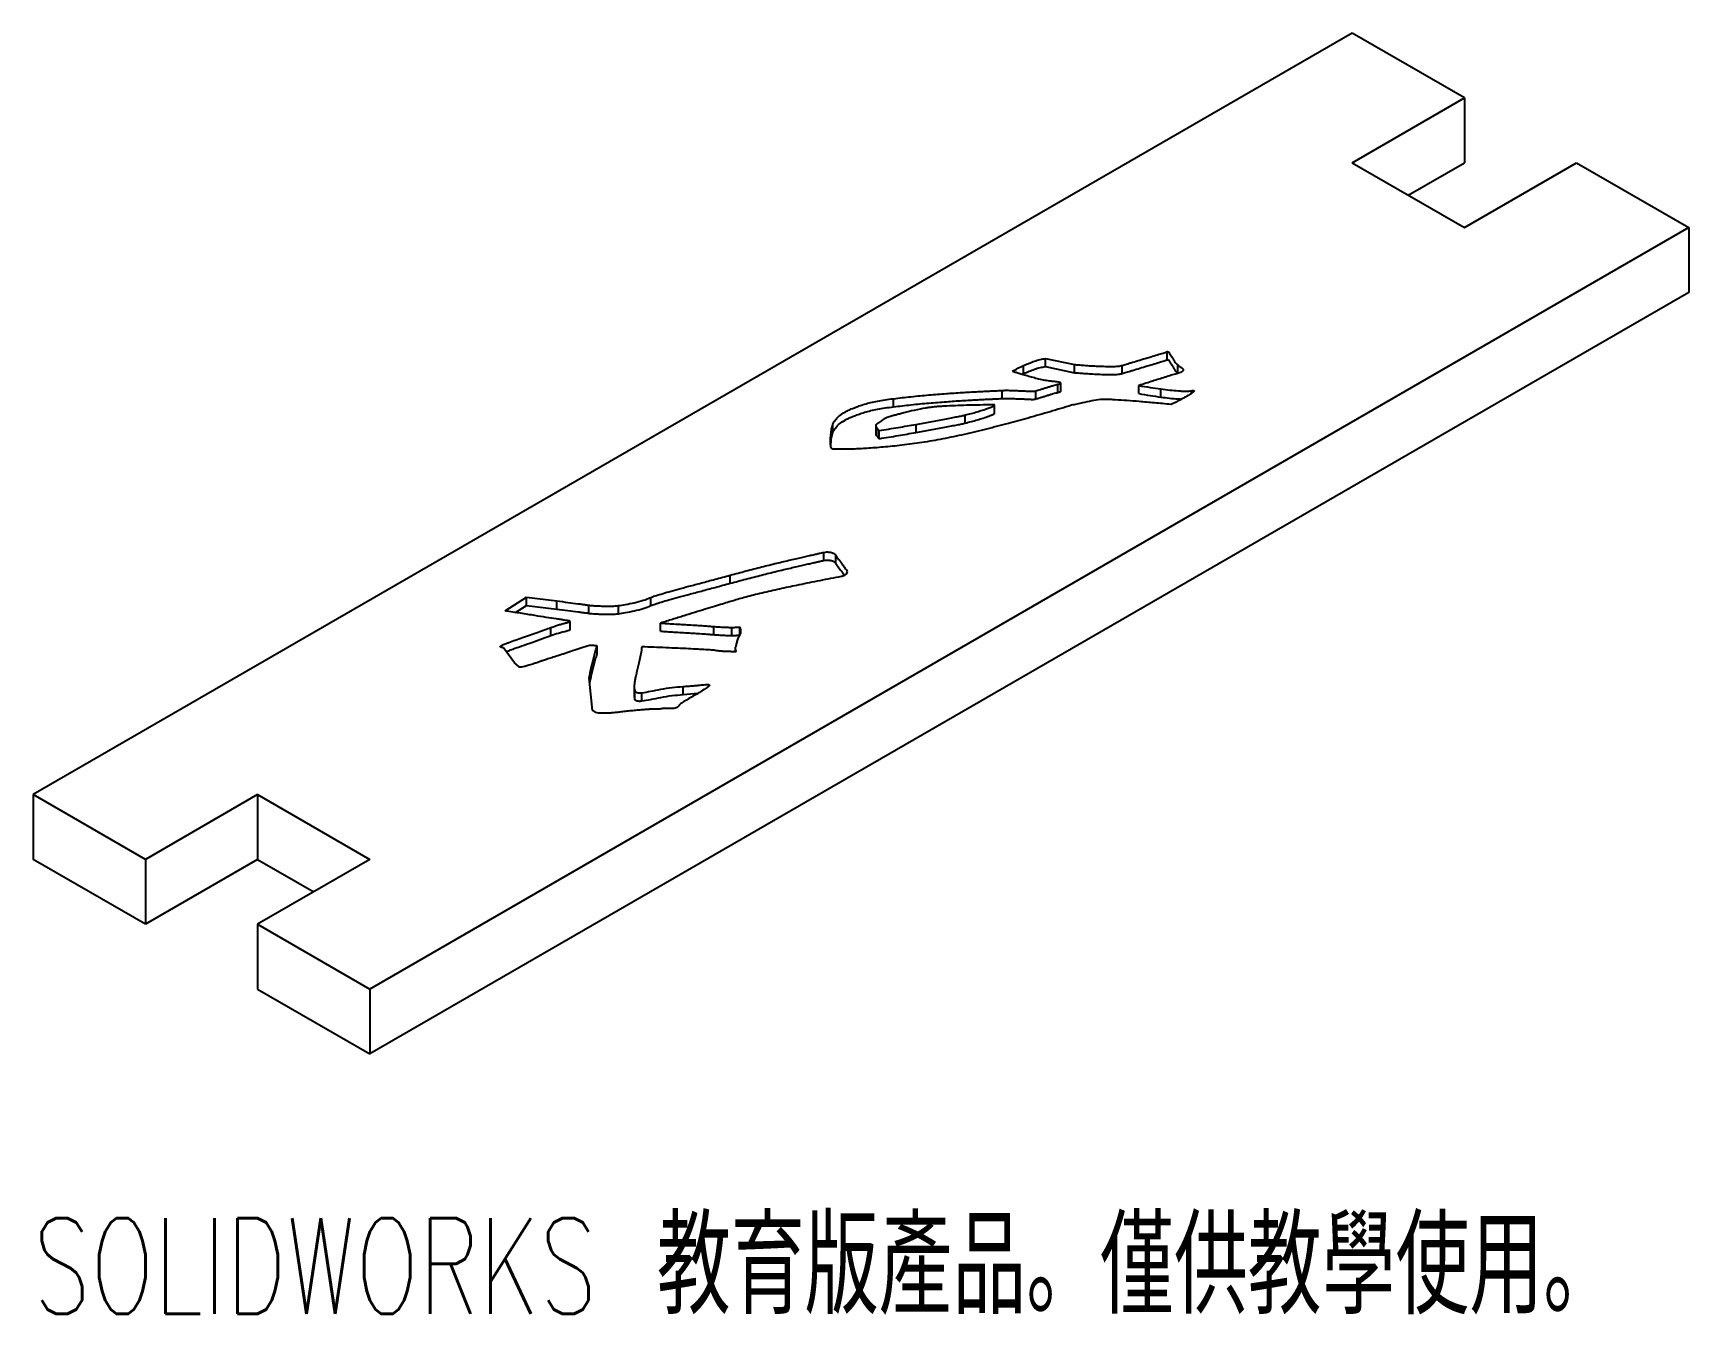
# Paper-space layout '_等角視' of a CAD drawing. Header units: millimetres. Extents: x -41.7 to 41.7, y -37.2 to 27.4.
import ezdxf

# ---------------------------------------------------------------- set-up
doc = ezdxf.new("R2010")
doc.units = ezdxf.units.MM
doc.styles.add('SLDTEXTSTYLE0', font='TXT', dxfattribs={"width": 0.7, "bigfont": 'bigfont'})

psp = doc.layouts.new('_等角視')

# ---------------------------------------------------------------- linework, layer by layer
at = {"color": 7, "linetype": 'Continuous', "lineweight": 25}
for p, q in [((24.749, 27.35), (-41.719, -11.021)), ((30.406, 24.085), (24.749, 27.35)), ((24.749, 20.819), (30.406, 24.085)), ((30.406, 24.085), (30.406, 20.818)), ((24.749, 20.819), (30.406, 17.553)), ((27.578, 19.186), (30.406, 20.818)), ((30.406, 17.553), (36.062, 20.819)), ((36.062, 20.819), (41.719, 17.553)), ((41.719, 17.553), (-24.749, -20.818)), ((41.719, 17.553), (41.719, 14.287)), ((41.719, 14.287), (-24.749, -24.084)), ((9.298, 10.955), (10.752, 10.649)), ((9.298, 10.547), (9.298, 10.955)), ((15.431, 10.895), (15.431, 11.303)), ((8.106, 10.154), (8.197, 10.199)), ((8.197, 10.199), (8.197, 10.607)), ((9.298, 10.547), (10.752, 10.241)), ((10.752, 10.241), (10.752, 10.649)), ((13.163, 10.199), (13.163, 10.607)), ((15.964, 10.22), (15.964, 10.628)), ((7.117, 8.939), (7.117, 9.347)), ((8.818, 8.92), (8.818, 9.328)), ((9.918, 9.247), (9.918, 9.655)), ((10.067, 9.311), (10.067, 9.719)), ((13.997, 9.185), (13.997, 9.593)), ((15.113, 9.012), (15.113, 9.42)), ((16.657, 9.2), (16.657, 9.328)), ((1.638, 8.521), (1.638, 8.93)), ((6.731, 8.197), (6.731, 8.605)), ((-1.412, 7.232), (-1.412, 7.64)), ((0.747, 7.582), (0.747, 7.173)), ((2.772, 7.23), (2.772, 7.638)), ((5.255, 7.701), (5.255, 8.109)), ((0.805, 7.036), (0.805, 7.444)), ((0.91, 6.913), (0.91, 7.322)), ((-1.875, 0.777), (-1.875, 1.186)), ((-1.272, 0.634), (-1.272, 1.042)), ((-6.592, -0.37), (-6.592, 0.038)), ((-17.938, -1.764), (-16.855, -1.077)), ((-17.418, -1.842), (-16.855, -1.485)), ((-16.855, -1.077), (-15.331, -1.261)), ((-16.855, -1.485), (-16.855, -1.077)), ((-16.855, -1.485), (-15.331, -1.669)), ((-15.331, -1.669), (-15.331, -1.261)), ((-13.718, -1.884), (-13.718, -1.475)), ((-12.228, -1.906), (-12.228, -1.498)), ((-10.599, -1.496), (-10.599, -1.087)), ((-14.66, -2.704), (-14.66, -2.295)), ((-10.101, -2.787), (-10.101, -2.379)), ((-15.634, -3.01), (-15.634, -2.602)), ((-7.423, -2.959), (-7.423, -2.55)), ((-6.502, -3.002), (-6.502, -2.593)), ((-6.113, -2.981), (-6.113, -2.573)), ((-6.077, -2.871), (-6.077, -2.694)), ((-18.115, -3.601), (-18.115, -3.504)), ((-17.46, -4.373), (-18.009, -3.627)), ((-13.292, -3.933), (-13.292, -3.525)), ((-6.346, -3.646), (-6.346, -3.82)), ((-17.227, -4.588), (-17.46, -4.373)), ((-13.577, -4.977), (-13.577, -4.569)), ((-13.523, -6.788), (-13.7, -5.131)), ((-11.43, -5.618), (-11.43, -6.026)), ((-11.397, -6.236), (-11.397, -5.827)), ((-8.968, -5.979), (-8.968, -5.571)), ((-11.04, -6.296), (-11.04, -5.888)), ((-8.968, -5.979), (-8.217, -5.915)), ((-13.415, -6.851), (-13.523, -6.788)), ((-36.062, -14.287), (-41.719, -11.021)), ((-41.719, -11.021), (-41.719, -14.287)), ((-30.406, -11.021), (-36.062, -14.287)), ((-30.406, -11.021), (-24.749, -14.287)), ((-30.406, -11.021), (-30.406, -14.287)), ((-36.062, -17.553), (-41.719, -14.287)), ((-36.062, -14.287), (-36.062, -17.553)), ((-30.406, -14.287), (-36.062, -17.553)), ((-24.749, -14.287), (-30.406, -17.552)), ((-30.406, -14.287), (-27.578, -15.92)), ((-30.406, -17.552), (-24.749, -20.818)), ((-30.406, -17.552), (-30.406, -20.818)), ((-30.406, -20.818), (-24.749, -24.084)), ((-24.749, -20.818), (-24.749, -24.084))]:
    psp.add_line(p, q, dxfattribs=at)
at = {"color": 8, "linetype": 'Continuous', "lineweight": 25}
psp.add_line((-6.325, -3.82), (-6.325, -3.738), dxfattribs=at)
at = {"color": 7, "linetype": 'Continuous', "lineweight": 25}
for points, knots in [([(8.197, 10.607), (8.287, 10.644), (8.469, 10.718), (8.741, 10.822), (9.013, 10.911), (9.206, 10.941), (9.298, 10.955)], [0, 0, 0, 0, 0.262526, 0.526696, 0.776488, 1, 1, 1, 1]), ([(13.163, 10.607), (13.194, 10.617), (13.263, 10.64), (13.382, 10.675), (13.523, 10.719), (13.749, 10.785), (14.053, 10.874), (14.415, 10.986), (14.763, 11.09), (15.032, 11.172), (15.215, 11.229), (15.317, 11.261), (15.386, 11.284), (15.419, 11.298), (15.431, 11.303)], [0, 0, 0, 0, 0.041124, 0.092934, 0.155022, 0.229159, 0.389484, 0.552076, 0.708855, 0.847775, 0.906749, 0.952335, 0.98282, 1, 1, 1, 1]), ([(13.163, 10.199), (13.194, 10.209), (13.263, 10.232), (13.382, 10.266), (13.523, 10.31), (13.749, 10.377), (14.053, 10.465), (14.415, 10.577), (14.763, 10.682), (15.032, 10.764), (15.215, 10.821), (15.317, 10.853), (15.386, 10.876), (15.419, 10.89), (15.431, 10.895)], [0, 0, 0, 0, 0.041124, 0.092934, 0.155022, 0.229159, 0.389484, 0.552076, 0.708855, 0.847775, 0.906749, 0.952335, 0.98282, 1, 1, 1, 1]), ([(15.431, 11.303), (15.445, 11.302), (15.501, 11.298), (15.527, 11.22), (15.597, 11.141), (15.663, 11.033), (15.736, 10.921), (15.798, 10.805), (15.866, 10.703), (15.935, 10.65), (15.964, 10.628)], [0, 0, 0, 0, 0.032379, 0.122816, 0.258436, 0.407565, 0.570266, 0.737891, 0.889988, 1, 1, 1, 1]), ([(15.431, 10.895), (15.445, 10.894), (15.501, 10.889), (15.527, 10.812), (15.597, 10.733), (15.663, 10.625), (15.736, 10.512), (15.798, 10.397), (15.866, 10.295), (15.935, 10.242), (15.964, 10.22)], [0, 0, 0, 0, 0.032379, 0.122816, 0.258436, 0.407565, 0.570266, 0.737891, 0.889988, 1, 1, 1, 1]), ([(7.63, 10.301), (7.721, 10.356), (7.898, 10.466), (8.099, 10.561), (8.197, 10.607)], [0, 0, 0, 0, 0.508633, 1, 1, 1, 1]), ([(9.58, 9.809), (9.478, 9.822), (9.269, 9.847), (8.967, 9.914), (8.671, 9.994), (8.385, 10.071), (8.129, 10.147), (7.914, 10.211), (7.756, 10.265), (7.665, 10.291), (7.63, 10.301)], [0, 0, 0, 0, 0.145681, 0.299214, 0.453506, 0.605033, 0.742562, 0.858093, 0.944665, 1, 1, 1, 1]), ([(8.197, 10.199), (8.287, 10.236), (8.469, 10.31), (8.741, 10.414), (9.013, 10.503), (9.206, 10.533), (9.298, 10.547)], [0, 0, 0, 0, 0.262526, 0.526696, 0.776488, 1, 1, 1, 1]), ([(10.752, 10.649), (10.819, 10.644), (10.98, 10.632), (11.256, 10.61), (11.587, 10.586), (11.948, 10.572), (12.309, 10.559), (12.645, 10.554), (12.935, 10.558), (13.095, 10.593), (13.163, 10.607)], [0, 0, 0, 0, 0.082974, 0.201158, 0.343551, 0.49488, 0.647054, 0.789532, 0.911243, 1, 1, 1, 1]), ([(10.752, 10.241), (10.819, 10.236), (10.98, 10.224), (11.256, 10.202), (11.587, 10.178), (11.948, 10.163), (12.309, 10.151), (12.645, 10.146), (12.935, 10.149), (13.095, 10.184), (13.163, 10.199)], [0, 0, 0, 0, 0.082974, 0.201158, 0.343551, 0.49488, 0.647054, 0.789532, 0.911243, 1, 1, 1, 1]), ([(15.91, 10.188), (15.818, 10.162), (15.621, 10.106), (15.322, 10.013), (15.013, 9.915), (14.806, 9.85), (14.705, 9.818)], [0, 0, 0, 0, 0.226796, 0.48224, 0.745317, 1, 1, 1, 1]), ([(15.964, 10.628), (15.985, 10.611), (16.027, 10.574), (16.106, 10.526), (16.18, 10.478), (16.232, 10.426), (16.251, 10.368), (16.201, 10.306), (16.083, 10.244), (15.975, 10.209), (15.91, 10.188)], [0, 0, 0, 0, 0.109552, 0.225043, 0.340814, 0.442248, 0.532299, 0.63399, 0.778072, 1, 1, 1, 1]), ([(1.638, 8.93), (1.931, 8.965), (2.523, 9.036), (3.412, 9.119), (4.274, 9.187), (4.96, 9.233), (5.466, 9.265), (5.809, 9.281), (6.123, 9.3), (6.404, 9.312), (6.648, 9.325), (6.847, 9.333), (6.998, 9.34), (7.083, 9.345), (7.117, 9.347)], [0, 0, 0, 0, 0.16226, 0.327708, 0.488268, 0.634439, 0.702044, 0.764438, 0.821291, 0.872939, 0.917615, 0.953896, 0.981357, 1, 1, 1, 1]), ([(7.117, 9.347), (7.179, 9.35), (7.32, 9.356), (7.551, 9.349), (7.808, 9.338), (8.07, 9.328), (8.318, 9.318), (8.533, 9.309), (8.704, 9.297), (8.788, 9.32), (8.818, 9.328)], [0, 0, 0, 0, 0.108147, 0.247695, 0.405517, 0.560346, 0.70919, 0.840089, 0.942071, 1, 1, 1, 1]), ([(8.818, 9.328), (8.849, 9.337), (8.924, 9.358), (9.05, 9.397), (9.2, 9.444), (9.36, 9.496), (9.523, 9.547), (9.678, 9.592), (9.812, 9.624), (9.888, 9.646), (9.918, 9.655)], [0, 0, 0, 0, 0.083373, 0.202907, 0.346569, 0.495856, 0.648777, 0.79422, 0.916627, 1, 1, 1, 1]), ([(8.818, 8.92), (8.849, 8.929), (8.924, 8.95), (9.05, 8.989), (9.2, 9.036), (9.36, 9.088), (9.523, 9.139), (9.678, 9.184), (9.812, 9.215), (9.888, 9.238), (9.918, 9.247)], [0, 0, 0, 0, 0.083373, 0.202907, 0.346569, 0.495856, 0.648777, 0.79422, 0.916627, 1, 1, 1, 1]), ([(9.918, 9.655), (9.95, 9.664), (10.004, 9.679), (10.082, 9.713), (10.038, 9.752), (9.937, 9.764), (9.783, 9.789), (9.655, 9.802), (9.58, 9.809)], [0, 0, 0, 0, 0.159085, 0.26623, 0.319258, 0.456019, 0.681628, 1, 1, 1, 1]), ([(9.918, 9.247), (9.948, 9.255), (9.992, 9.268), (10.039, 9.286), (10.059, 9.297), (10.067, 9.305), (10.066, 9.309), (10.066, 9.311)], [0, 0, 0, 0, 0.5153692, 0.7774356, 0.8731583, 0.9581052, 1, 1, 1, 1]), ([(14.705, 9.818), (14.591, 9.78), (14.357, 9.703), (14.119, 9.63), (13.997, 9.593)], [0, 0, 0, 0, 0.488882, 1, 1, 1, 1]), ([(13.997, 9.593), (14.19, 9.561), (14.56, 9.499), (14.934, 9.445), (15.113, 9.42)], [0, 0, 0, 0, 0.521389, 1, 1, 1, 1]), ([(13.997, 9.185), (14.19, 9.152), (14.56, 9.09), (14.934, 9.037), (15.113, 9.012)], [0, 0, 0, 0, 0.521389, 1, 1, 1, 1]), ([(15.113, 9.42), (15.264, 9.401), (15.557, 9.363), (15.92, 9.331), (16.19, 9.313), (16.368, 9.311), (16.522, 9.314), (16.614, 9.324), (16.657, 9.328)], [0, 0, 0, 0, 0.296934, 0.576092, 0.704847, 0.819841, 0.916851, 1, 1, 1, 1]), ([(16.657, 9.328), (16.682, 9.333), (16.722, 9.34), (16.799, 9.338), (16.783, 9.296), (16.714, 9.242), (16.578, 9.14), (16.365, 9.017), (16.127, 8.883), (15.922, 8.78), (15.779, 8.705), (15.694, 8.672), (15.646, 8.647), (15.618, 8.642), (15.61, 8.641)], [0, 0, 0, 0, 0.047164, 0.072944, 0.096754, 0.141841, 0.277221, 0.451263, 0.637165, 0.819339, 0.896679, 0.952604, 0.986736, 1, 1, 1, 1]), ([(-1.412, 7.64), (-1.391, 7.686), (-1.345, 7.789), (-1.224, 7.954), (-1.02, 8.133), (-0.776, 8.277), (-0.537, 8.393), (-0.321, 8.48), (-0.081, 8.569), (0.19, 8.657), (0.494, 8.742), (0.841, 8.811), (1.224, 8.879), (1.496, 8.912), (1.638, 8.93)], [0, 0, 0, 0, 0.061464, 0.138961, 0.231865, 0.339186, 0.400347, 0.465817, 0.537512, 0.614944, 0.698917, 0.79125, 0.890517, 1, 1, 1, 1]), ([(-1.412, 7.232), (-1.391, 7.277), (-1.345, 7.381), (-1.224, 7.546), (-1.02, 7.725), (-0.776, 7.869), (-0.537, 7.985), (-0.321, 8.072), (-0.081, 8.161), (0.19, 8.248), (0.494, 8.334), (0.841, 8.403), (1.224, 8.47), (1.496, 8.504), (1.638, 8.521)], [0, 0, 0, 0, 0.061464, 0.138961, 0.231865, 0.339186, 0.400347, 0.465817, 0.537512, 0.614944, 0.698917, 0.79125, 0.890517, 1, 1, 1, 1]), ([(3.27, 8.459), (3.073, 8.421), (2.697, 8.35), (2.255, 8.243), (1.946, 8.163), (1.761, 8.11), (1.606, 8.073), (1.518, 8.049), (1.479, 8.038)], [0, 0, 0, 0, 0.321193, 0.613712, 0.74188, 0.847454, 0.934157, 1, 1, 1, 1]), ([(1.638, 8.521), (1.931, 8.557), (2.523, 8.628), (3.412, 8.711), (4.274, 8.779), (4.96, 8.825), (5.466, 8.856), (5.809, 8.872), (6.123, 8.892), (6.404, 8.904), (6.648, 8.916), (6.847, 8.925), (6.998, 8.932), (7.083, 8.937), (7.117, 8.939)], [0, 0, 0, 0, 0.16226, 0.327708, 0.488268, 0.634439, 0.702044, 0.764438, 0.821291, 0.872939, 0.917615, 0.953896, 0.981357, 1, 1, 1, 1]), ([(5.327, 8.601), (5.137, 8.593), (4.758, 8.578), (4.289, 8.555), (3.93, 8.535), (3.687, 8.514), (3.469, 8.489), (3.334, 8.469), (3.27, 8.459)], [0, 0, 0, 0, 0.275106, 0.549272, 0.679763, 0.797229, 0.904371, 1, 1, 1, 1]), ([(5.255, 8.109), (5.355, 8.134), (5.556, 8.183), (5.845, 8.266), (6.113, 8.349), (6.351, 8.427), (6.538, 8.494), (6.658, 8.55), (6.712, 8.584), (6.738, 8.607), (6.71, 8.621), (6.689, 8.621), (6.676, 8.622)], [0, 0, 0, 0, 0.183182, 0.365474, 0.541418, 0.695049, 0.821643, 0.915363, 0.945876, 0.965867, 0.978045, 1, 1, 1, 1]), ([(6.676, 8.622), (6.448, 8.618), (5.998, 8.612), (5.548, 8.604), (5.327, 8.601)], [0, 0, 0, 0, 0.507599, 1, 1, 1, 1]), ([(7.117, 8.939), (7.179, 8.942), (7.32, 8.948), (7.551, 8.941), (7.808, 8.93), (8.07, 8.92), (8.318, 8.91), (8.533, 8.901), (8.704, 8.889), (8.788, 8.912), (8.818, 8.92)], [0, 0, 0, 0, 0.108147, 0.247695, 0.405517, 0.560346, 0.70919, 0.840089, 0.942071, 1, 1, 1, 1]), ([(10.611, 8.601), (10.253, 8.491), (9.531, 8.27), (8.797, 8.062), (8.428, 7.957)], [0, 0, 0, 0, 0.496067, 1, 1, 1, 1]), ([(11.16, 8.713), (11.067, 8.694), (10.884, 8.656), (10.701, 8.619), (10.611, 8.601)], [0, 0, 0, 0, 0.509773, 1, 1, 1, 1]), ([(12.063, 8.888), (11.919, 8.867), (11.611, 8.821), (11.317, 8.751), (11.16, 8.713)], [0, 0, 0, 0, 0.466811, 1, 1, 1, 1]), ([(14.015, 8.786), (13.811, 8.802), (13.412, 8.835), (12.924, 8.865), (12.569, 8.887), (12.356, 8.895), (12.192, 8.896), (12.1, 8.891), (12.063, 8.888)], [0, 0, 0, 0, 0.313735, 0.616135, 0.750033, 0.858665, 0.942279, 1, 1, 1, 1]), ([(15.61, 8.641), (15.336, 8.668), (14.805, 8.72), (14.272, 8.764), (14.015, 8.786)], [0, 0, 0, 0, 0.516675, 1, 1, 1, 1]), ([(15.113, 9.012), (15.398, 8.974), (15.748, 8.929), (16.105, 8.913), (16.171, 8.911)], [0, 0, 0, 0, 0.81421, 1, 1, 1, 1]), ([(-1.466, 6.4), (-1.472, 6.407), (-1.489, 6.423), (-1.501, 6.458), (-1.517, 6.508), (-1.533, 6.6), (-1.547, 6.737), (-1.54, 6.917), (-1.516, 7.109), (-1.497, 7.301), (-1.464, 7.479), (-1.428, 7.59), (-1.412, 7.64)], [0, 0, 0, 0, 0.017505, 0.044541, 0.085473, 0.139153, 0.267394, 0.414426, 0.571211, 0.729255, 0.877201, 1, 1, 1, 1]), ([(0.787, 7.638), (0.773, 7.629), (0.745, 7.607), (0.747, 7.56), (0.761, 7.505), (0.789, 7.466), (0.805, 7.444)], [0, 0, 0, 0, 0.178896, 0.382224, 0.660879, 1, 1, 1, 1]), ([(1.479, 8.038), (1.41, 8.015), (1.256, 7.964), (1.074, 7.847), (0.912, 7.737), (0.822, 7.666), (0.787, 7.638)], [0, 0, 0, 0, 0.240564, 0.537994, 0.818246, 1, 1, 1, 1]), ([(0.91, 7.322), (1.232, 7.374), (1.854, 7.476), (2.473, 7.586), (2.772, 7.638)], [0, 0, 0, 0, 0.5168476, 1, 1, 1, 1]), ([(2.772, 7.638), (3.015, 7.683), (3.499, 7.771), (4.095, 7.882), (4.545, 7.963), (4.83, 8.018), (5.061, 8.065), (5.196, 8.096), (5.255, 8.109)], [0, 0, 0, 0, 0.292344, 0.582817, 0.718746, 0.83356, 0.927292, 1, 1, 1, 1]), ([(2.772, 7.23), (3.015, 7.274), (3.499, 7.363), (4.095, 7.474), (4.545, 7.555), (4.83, 7.61), (5.061, 7.657), (5.196, 7.688), (5.255, 7.701)], [0, 0, 0, 0, 0.292344, 0.582817, 0.718746, 0.83356, 0.927292, 1, 1, 1, 1]), ([(8.428, 7.957), (8.094, 7.865), (7.399, 7.673), (6.325, 7.396), (5.23, 7.124), (4.485, 6.974), (4.121, 6.901)], [0, 0, 0, 0, 0.236987, 0.49399, 0.753556, 1, 1, 1, 1]), ([(5.255, 7.701), (5.459, 7.754), (5.866, 7.859), (6.309, 7.999), (6.586, 8.107), (6.68, 8.153), (6.723, 8.185), (6.731, 8.193), (6.73, 8.197), (6.73, 8.197)], [0, 0, 0, 0, 0.389125, 0.778038, 0.876028, 0.972243, 0.990073, 0.998364, 1, 1, 1, 1]), ([(-1.529, 6.587), (-1.525, 6.62), (-1.512, 6.745), (-1.494, 6.961), (-1.439, 7.141), (-1.412, 7.232)], [0, 0, 0, 0, 0.152418, 0.576281, 1, 1, 1, 1]), ([(4.121, 6.901), (3.774, 6.838), (3.096, 6.715), (2.243, 6.604), (1.59, 6.534), (1.136, 6.489), (0.709, 6.453), (0.312, 6.428), (-0.054, 6.406), (-0.385, 6.391), (-0.68, 6.382), (-0.936, 6.379), (-1.146, 6.381), (-1.301, 6.383), (-1.403, 6.387), (-1.45, 6.397), (-1.466, 6.4)], [0, 0, 0, 0, 0.192058, 0.374869, 0.460671, 0.542081, 0.617725, 0.688548, 0.7529, 0.811703, 0.863188, 0.909199, 0.946635, 0.97371, 0.991443, 1, 1, 1, 1]), ([(0.748, 7.173), (0.749, 7.156), (0.753, 7.108), (0.785, 7.064), (0.805, 7.036)], [0, 0, 0, 0, 0.368813, 1, 1, 1, 1]), ([(0.805, 7.444), (0.819, 7.423), (0.848, 7.381), (0.889, 7.342), (0.91, 7.322)], [0, 0, 0, 0, 0.492902, 1, 1, 1, 1]), ([(0.805, 7.036), (0.819, 7.015), (0.848, 6.973), (0.889, 6.933), (0.91, 6.913)], [0, 0, 0, 0, 0.492902, 1, 1, 1, 1]), ([(0.91, 6.913), (1.232, 6.966), (1.854, 7.068), (2.473, 7.177), (2.772, 7.23)], [0, 0, 0, 0, 0.5168476, 1, 1, 1, 1]), ([(-6.592, 0.038), (-6.327, 0.108), (-5.8, 0.248), (-5.019, 0.451), (-4.267, 0.637), (-3.67, 0.777), (-3.229, 0.879), (-2.933, 0.945), (-2.666, 1.007), (-2.429, 1.063), (-2.227, 1.109), (-2.07, 1.147), (-1.958, 1.171), (-1.897, 1.182), (-1.875, 1.186)], [0, 0, 0, 0, 0.170811, 0.339883, 0.501697, 0.649982, 0.71789, 0.779753, 0.835939, 0.886731, 0.929894, 0.962919, 0.986373, 1, 1, 1, 1]), ([(-1.875, 1.186), (-1.822, 1.195), (-1.709, 1.215), (-1.528, 1.193), (-1.35, 1.144), (-1.298, 1.075), (-1.272, 1.042)], [0, 0, 0, 0, 0.224565, 0.482454, 0.746702, 1, 1, 1, 1]), ([(-1.272, 1.042), (-1.261, 1.019), (-1.233, 0.963), (-1.163, 0.87), (-1.071, 0.762), (-0.992, 0.641), (-0.9, 0.524), (-0.819, 0.411), (-0.737, 0.314), (-0.715, 0.251), (-0.705, 0.223)], [0, 0, 0, 0, 0.080605, 0.198596, 0.342608, 0.48923, 0.63715, 0.779789, 0.905259, 1, 1, 1, 1]), ([(-10.599, -1.087), (-10.526, -1.06), (-10.356, -0.997), (-10.049, -0.903), (-9.662, -0.79), (-9.192, -0.661), (-8.643, -0.514), (-8.022, -0.347), (-7.33, -0.162), (-6.846, -0.031), (-6.592, 0.038)], [0, 0, 0, 0, 0.058428, 0.136446, 0.233198, 0.350551, 0.486461, 0.640655, 0.811325, 1, 1, 1, 1]), ([(-6.592, -0.37), (-6.327, -0.3), (-5.8, -0.16), (-5.019, 0.043), (-4.267, 0.228), (-3.67, 0.369), (-3.229, 0.47), (-2.933, 0.536), (-2.666, 0.599), (-2.429, 0.655), (-2.227, 0.701), (-2.07, 0.739), (-1.958, 0.763), (-1.897, 0.774), (-1.875, 0.777)], [0, 0, 0, 0, 0.170811, 0.339883, 0.501697, 0.649982, 0.71789, 0.779753, 0.835939, 0.886731, 0.929894, 0.962919, 0.986373, 1, 1, 1, 1]), ([(-1.875, 0.777), (-1.822, 0.787), (-1.709, 0.807), (-1.528, 0.784), (-1.35, 0.736), (-1.298, 0.667), (-1.272, 0.634)], [0, 0, 0, 0, 0.224565, 0.482454, 0.746702, 1, 1, 1, 1]), ([(-1.272, 0.634), (-1.22, 0.557), (-1.116, 0.404), (-0.967, 0.202), (-0.872, 0.076), (-0.834, 0.025)], [0, 0, 0, 0, 0.374787, 0.750042, 1, 1, 1, 1]), ([(-0.829, 0.028), (-0.854, 0.014), (-0.905, -0.013), (-0.972, -0.026), (-1.006, -0.033)], [0, 0, 0, 0, 0.491324, 1, 1, 1, 1]), ([(-0.705, 0.223), (-0.705, 0.186), (-0.705, 0.112), (-0.787, 0.056), (-0.829, 0.028)], [0, 0, 0, 0, 0.501149, 1, 1, 1, 1]), ([(-10.599, -1.496), (-10.526, -1.468), (-10.356, -1.405), (-10.049, -1.311), (-9.662, -1.198), (-9.192, -1.07), (-8.643, -0.922), (-8.022, -0.755), (-7.33, -0.57), (-6.846, -0.439), (-6.592, -0.37)], [0, 0, 0, 0, 0.058428, 0.136446, 0.233198, 0.350551, 0.486461, 0.640655, 0.811325, 1, 1, 1, 1]), ([(-3.117, -0.452), (-3.408, -0.513), (-4, -0.635), (-4.729, -0.801), (-5.301, -0.936), (-5.694, -1.036), (-6.049, -1.134), (-6.273, -1.2), (-6.379, -1.231)], [0, 0, 0, 0, 0.262722, 0.533956, 0.665128, 0.787336, 0.898384, 1, 1, 1, 1]), ([(-1.006, -0.033), (-1.365, -0.101), (-2.072, -0.235), (-2.773, -0.381), (-3.117, -0.452)], [0, 0, 0, 0, 0.508675, 1, 1, 1, 1]), ([(-15.331, -1.261), (-15.144, -1.285), (-14.787, -1.331), (-14.357, -1.385), (-14.06, -1.428), (-13.897, -1.448), (-13.789, -1.466), (-13.736, -1.473), (-13.718, -1.475)], [0, 0, 0, 0, 0.347643, 0.663699, 0.797461, 0.9008, 0.966559, 1, 1, 1, 1]), ([(-13.718, -1.475), (-13.691, -1.48), (-13.616, -1.491), (-13.474, -1.498), (-13.29, -1.509), (-13.075, -1.517), (-12.846, -1.524), (-12.617, -1.524), (-12.409, -1.517), (-12.283, -1.504), (-12.228, -1.498)], [0, 0, 0, 0, 0.056464, 0.15477, 0.283713, 0.427871, 0.585506, 0.742992, 0.887151, 1, 1, 1, 1]), ([(-12.228, -1.498), (-12.107, -1.479), (-11.834, -1.438), (-11.416, -1.348), (-10.979, -1.243), (-10.721, -1.137), (-10.599, -1.087)], [0, 0, 0, 0, 0.209834, 0.472077, 0.749374, 1, 1, 1, 1]), ([(-12.228, -1.906), (-12.107, -1.888), (-11.834, -1.847), (-11.416, -1.756), (-10.979, -1.651), (-10.721, -1.546), (-10.599, -1.496)], [0, 0, 0, 0, 0.209834, 0.472077, 0.749374, 1, 1, 1, 1]), ([(-6.379, -1.231), (-6.467, -1.258), (-6.667, -1.319), (-6.999, -1.423), (-7.402, -1.546), (-7.869, -1.686), (-8.381, -1.842), (-8.928, -2.012), (-9.505, -2.192), (-9.9, -2.315), (-10.101, -2.379)], [0, 0, 0, 0, 0.070981, 0.160735, 0.26869, 0.394851, 0.534347, 0.680671, 0.836794, 1, 1, 1, 1]), ([(-16.429, -1.998), (-16.67, -1.959), (-17.172, -1.878), (-17.676, -1.803), (-17.938, -1.764)], [0, 0, 0, 0, 0.480541, 1, 1, 1, 1]), ([(-14.731, -2.265), (-14.757, -2.259), (-14.823, -2.246), (-14.953, -2.229), (-15.129, -2.197), (-15.441, -2.153), (-15.879, -2.085), (-16.241, -2.028), (-16.429, -1.998)], [0, 0, 0, 0, 0.04609, 0.119979, 0.226087, 0.360066, 0.667638, 1, 1, 1, 1]), ([(-15.634, -2.602), (-15.558, -2.575), (-15.413, -2.524), (-15.205, -2.458), (-15.021, -2.403), (-14.855, -2.365), (-14.742, -2.338), (-14.656, -2.314), (-14.661, -2.272), (-14.703, -2.267), (-14.731, -2.265)], [0, 0, 0, 0, 0.221473, 0.416998, 0.58686, 0.73538, 0.847872, 0.907853, 0.939575, 1, 1, 1, 1]), ([(-15.331, -1.669), (-15.144, -1.693), (-14.787, -1.74), (-14.357, -1.794), (-14.06, -1.836), (-13.897, -1.856), (-13.789, -1.874), (-13.736, -1.881), (-13.718, -1.884)], [0, 0, 0, 0, 0.347643, 0.663699, 0.797461, 0.9008, 0.966559, 1, 1, 1, 1]), ([(-13.718, -1.884), (-13.691, -1.888), (-13.616, -1.9), (-13.474, -1.906), (-13.29, -1.917), (-13.075, -1.926), (-12.846, -1.932), (-12.617, -1.932), (-12.409, -1.926), (-12.283, -1.912), (-12.228, -1.906)], [0, 0, 0, 0, 0.056464, 0.15477, 0.283713, 0.427871, 0.585506, 0.742992, 0.887151, 1, 1, 1, 1]), ([(-10.101, -2.379), (-9.998, -2.385), (-9.773, -2.399), (-9.419, -2.419), (-9.042, -2.44), (-8.662, -2.464), (-8.296, -2.49), (-7.956, -2.509), (-7.667, -2.528), (-7.496, -2.544), (-7.423, -2.55)], [0, 0, 0, 0, 0.115843, 0.251667, 0.396112, 0.537813, 0.676784, 0.806926, 0.918148, 1, 1, 1, 1]), ([(-18.115, -3.504), (-18.099, -3.495), (-18.058, -3.474), (-17.978, -3.442), (-17.873, -3.398), (-17.684, -3.327), (-17.407, -3.228), (-17.045, -3.101), (-16.662, -2.968), (-16.283, -2.833), (-15.943, -2.708), (-15.728, -2.635), (-15.634, -2.602)], [0, 0, 0, 0, 0.022297, 0.056055, 0.099975, 0.155522, 0.286326, 0.432714, 0.5881, 0.744399, 0.887811, 1, 1, 1, 1]), ([(-17.872, -3.813), (-17.805, -3.785), (-17.589, -3.695), (-17.2, -3.566), (-16.522, -3.327), (-16, -3.141), (-15.634, -3.01)], [0, 0, 0, 0, 0.094892, 0.302621, 0.510356, 1, 1, 1, 1]), ([(-15.634, -3.01), (-15.505, -2.965), (-15.246, -2.873), (-14.931, -2.792), (-14.741, -2.745), (-14.681, -2.73), (-14.664, -2.716), (-14.66, -2.71), (-14.66, -2.705), (-14.66, -2.704)], [0, 0, 0, 0, 0.406584, 0.812404, 0.914143, 0.967297, 0.979612, 0.992314, 1, 1, 1, 1]), ([(-10.101, -2.787), (-9.998, -2.793), (-9.773, -2.808), (-9.419, -2.827), (-9.042, -2.849), (-8.662, -2.872), (-8.296, -2.899), (-7.956, -2.917), (-7.667, -2.936), (-7.496, -2.952), (-7.423, -2.959)], [0, 0, 0, 0, 0.115843, 0.251667, 0.396112, 0.537813, 0.676784, 0.806926, 0.918148, 1, 1, 1, 1]), ([(-7.423, -2.55), (-7.341, -2.557), (-7.177, -2.569), (-6.934, -2.581), (-6.71, -2.591), (-6.567, -2.593), (-6.502, -2.593)], [0, 0, 0, 0, 0.2684512, 0.5387603, 0.7890442, 1, 1, 1, 1]), ([(-7.423, -2.959), (-7.341, -2.965), (-7.177, -2.978), (-6.934, -2.99), (-6.71, -2.999), (-6.567, -3.001), (-6.502, -3.002)], [0, 0, 0, 0, 0.2684512, 0.5387603, 0.7890442, 1, 1, 1, 1]), ([(-6.502, -2.593), (-6.434, -2.592), (-6.303, -2.59), (-6.174, -2.578), (-6.113, -2.573)], [0, 0, 0, 0, 0.5242449, 1, 1, 1, 1]), ([(-6.502, -3.002), (-6.434, -3.001), (-6.303, -2.998), (-6.174, -2.987), (-6.113, -2.981)], [0, 0, 0, 0, 0.5242449, 1, 1, 1, 1]), ([(-6.113, -2.981), (-6.145, -3.039), (-6.211, -3.157), (-6.258, -3.311), (-6.282, -3.43), (-6.302, -3.504), (-6.322, -3.561), (-6.337, -3.593), (-6.343, -3.606)], [0, 0, 0, 0, 0.282542, 0.583842, 0.728474, 0.845624, 0.935468, 1, 1, 1, 1]), ([(-6.113, -2.573), (-6.105, -2.591), (-6.089, -2.631), (-6.081, -2.672), (-6.077, -2.694)], [0, 0, 0, 0, 0.466517, 1, 1, 1, 1]), ([(-6.077, -2.694), (-6.07, -2.742), (-6.056, -2.839), (-6.094, -2.934), (-6.113, -2.981)], [0, 0, 0, 0, 0.496338, 1, 1, 1, 1]), ([(-18.133, -3.594), (-18.148, -3.591), (-18.174, -3.585), (-18.183, -3.558), (-18.158, -3.531), (-18.131, -3.514), (-18.115, -3.504)], [0, 0, 0, 0, 0.225294, 0.397124, 0.633905, 1, 1, 1, 1]), ([(-18.009, -3.627), (-18.035, -3.624), (-18.08, -3.618), (-18.117, -3.601), (-18.133, -3.594)], [0, 0, 0, 0, 0.56877, 1, 1, 1, 1]), ([(-13.682, -3.504), (-13.828, -3.552), (-14.111, -3.645), (-14.523, -3.777), (-14.903, -3.905), (-15.256, -4.016), (-15.565, -4.115), (-15.824, -4.201), (-16.031, -4.266), (-16.151, -4.305), (-16.201, -4.321)], [0, 0, 0, 0, 0.174516, 0.3374738, 0.4897479, 0.6308038, 0.7547881, 0.8577369, 0.9399907, 1, 1, 1, 1]), ([(-13.292, -3.525), (-13.33, -3.521), (-13.401, -3.515), (-13.503, -3.513), (-13.595, -3.511), (-13.653, -3.506), (-13.682, -3.504)], [0, 0, 0, 0, 0.290717, 0.55291, 0.77588, 1, 1, 1, 1]), ([(-13.577, -4.569), (-13.557, -4.481), (-13.517, -4.304), (-13.457, -4.036), (-13.382, -3.776), (-13.321, -3.606), (-13.292, -3.525)], [0, 0, 0, 0, 0.250005, 0.50871, 0.764311, 1, 1, 1, 1]), ([(-13.577, -4.977), (-13.557, -4.89), (-13.517, -4.712), (-13.457, -4.445), (-13.382, -4.184), (-13.321, -4.014), (-13.292, -3.933)], [0, 0, 0, 0, 0.250005, 0.50871, 0.764311, 1, 1, 1, 1]), ([(-11.04, -3.575), (-11.058, -3.691), (-11.094, -3.912), (-11.152, -4.233), (-11.218, -4.527), (-11.291, -4.795), (-11.348, -5.036), (-11.399, -5.249), (-11.421, -5.434), (-11.427, -5.548), (-11.43, -5.601)], [0, 0, 0, 0, 0.1706743, 0.3276927, 0.4741498, 0.6070418, 0.7265809, 0.8319638, 0.9229707, 1, 1, 1, 1]), ([(-7.405, -3.748), (-7.421, -3.746), (-7.463, -3.74), (-7.548, -3.736), (-7.668, -3.726), (-7.895, -3.715), (-8.241, -3.694), (-8.713, -3.67), (-9.251, -3.645), (-9.832, -3.621), (-10.434, -3.595), (-10.838, -3.582), (-11.04, -3.575)], [0, 0, 0, 0, 0.012965, 0.035641, 0.069655, 0.113454, 0.22295, 0.354981, 0.503826, 0.666692, 0.833766, 1, 1, 1, 1]), ([(-6.733, -3.811), (-6.793, -3.809), (-6.919, -3.806), (-7.1, -3.792), (-7.265, -3.772), (-7.363, -3.756), (-7.405, -3.748)], [0, 0, 0, 0, 0.263428, 0.551431, 0.804919, 1, 1, 1, 1]), ([(-6.29, -3.821), (-6.368, -3.82), (-6.516, -3.819), (-6.664, -3.813), (-6.733, -3.811)], [0, 0, 0, 0, 0.531377, 1, 1, 1, 1]), ([(-6.343, -3.606), (-6.345, -3.622), (-6.35, -3.667), (-6.335, -3.71), (-6.325, -3.738)], [0, 0, 0, 0, 0.36854, 1, 1, 1, 1]), ([(-6.325, -3.738), (-6.32, -3.753), (-6.31, -3.781), (-6.296, -3.809), (-6.29, -3.821)], [0, 0, 0, 0, 0.550388, 1, 1, 1, 1]), ([(-17.107, -4.598), (-17.138, -4.602), (-17.183, -4.608), (-17.217, -4.592), (-17.227, -4.588)], [0, 0, 0, 0, 0.708268, 1, 1, 1, 1]), ([(-16.201, -4.321), (-16.262, -4.344), (-16.375, -4.385), (-16.532, -4.442), (-16.67, -4.485), (-16.813, -4.528), (-16.955, -4.566), (-17.062, -4.589), (-17.107, -4.598)], [0, 0, 0, 0, 0.209933, 0.391542, 0.542425, 0.668638, 0.860859, 1, 1, 1, 1]), ([(-13.7, -5.131), (-13.681, -5.038), (-13.642, -4.85), (-13.599, -4.663), (-13.577, -4.569)], [0, 0, 0, 0, 0.497083, 1, 1, 1, 1]), ([(-13.671, -5.403), (-13.659, -5.343), (-13.629, -5.201), (-13.596, -5.059), (-13.577, -4.977)], [0, 0, 0, 0, 0.418697, 1, 1, 1, 1]), ([(-11.43, -5.601), (-11.43, -5.611), (-11.431, -5.636), (-11.425, -5.684), (-11.411, -5.75), (-11.402, -5.8), (-11.397, -5.827)], [0, 0, 0, 0, 0.1301576, 0.3388161, 0.6334729, 1, 1, 1, 1]), ([(-11.397, -5.827), (-11.37, -5.841), (-11.32, -5.867), (-11.23, -5.893), (-11.134, -5.898), (-11.072, -5.891), (-11.04, -5.888)], [0, 0, 0, 0, 0.270606, 0.517228, 0.754956, 1, 1, 1, 1]), ([(-11.04, -5.888), (-10.895, -5.863), (-10.575, -5.809), (-10.075, -5.709), (-9.533, -5.613), (-9.153, -5.585), (-8.968, -5.571)], [0, 0, 0, 0, 0.210772, 0.466013, 0.738923, 1, 1, 1, 1]), ([(-7.636, -5.519), (-7.646, -5.531), (-7.669, -5.56), (-7.727, -5.606), (-7.804, -5.663), (-7.949, -5.752), (-8.148, -5.876), (-8.409, -6.027), (-8.669, -6.181), (-8.88, -6.304), (-9.025, -6.399), (-9.107, -6.461), (-9.167, -6.514), (-9.189, -6.548), (-9.198, -6.563)], [0, 0, 0, 0, 0.028665, 0.068664, 0.121885, 0.185408, 0.332022, 0.489148, 0.646274, 0.797379, 0.864007, 0.920413, 0.965483, 1, 1, 1, 1]), ([(-8.968, -5.571), (-8.879, -5.566), (-8.705, -5.556), (-8.45, -5.536), (-8.214, -5.51), (-8.008, -5.489), (-7.84, -5.475), (-7.73, -5.466), (-7.632, -5.475), (-7.635, -5.504), (-7.636, -5.519)], [0, 0, 0, 0, 0.189124, 0.373481, 0.549685, 0.701564, 0.823441, 0.905783, 0.951971, 1, 1, 1, 1]), ([(-11.428, -6.026), (-11.425, -6.063), (-11.418, -6.133), (-11.403, -6.202), (-11.397, -6.236)], [0, 0, 0, 0, 0.524103, 1, 1, 1, 1]), ([(-11.397, -6.236), (-11.37, -6.249), (-11.32, -6.275), (-11.23, -6.301), (-11.134, -6.306), (-11.072, -6.3), (-11.04, -6.296)], [0, 0, 0, 0, 0.270606, 0.517228, 0.754956, 1, 1, 1, 1]), ([(-11.04, -6.296), (-10.895, -6.272), (-10.575, -6.217), (-10.075, -6.118), (-9.533, -6.022), (-9.153, -5.993), (-8.968, -5.979)], [0, 0, 0, 0, 0.210772, 0.466013, 0.738923, 1, 1, 1, 1]), ([(-9.198, -6.563), (-9.218, -6.585), (-9.256, -6.627), (-9.366, -6.664), (-9.483, -6.683), (-9.605, -6.688), (-9.723, -6.683), (-9.827, -6.681), (-9.905, -6.668), (-9.945, -6.674), (-9.958, -6.676)], [0, 0, 0, 0, 0.1453642, 0.2907285, 0.4334501, 0.5802127, 0.7205068, 0.8551274, 0.95339, 1, 1, 1, 1]), ([(-13.149, -6.922), (-13.199, -6.917), (-13.299, -6.907), (-13.377, -6.869), (-13.415, -6.851)], [0, 0, 0, 0, 0.506498, 1, 1, 1, 1]), ([(-12.335, -6.882), (-12.41, -6.89), (-12.555, -6.907), (-12.766, -6.919), (-12.962, -6.92), (-13.088, -6.921), (-13.149, -6.922)], [0, 0, 0, 0, 0.280503, 0.538886, 0.777313, 1, 1, 1, 1]), ([(-10.401, -6.707), (-10.438, -6.708), (-10.537, -6.712), (-10.714, -6.725), (-10.948, -6.739), (-11.217, -6.764), (-11.507, -6.79), (-11.8, -6.816), (-12.076, -6.849), (-12.253, -6.871), (-12.335, -6.882)], [0, 0, 0, 0, 0.056438, 0.151291, 0.273908, 0.41686, 0.567973, 0.723173, 0.870052, 1, 1, 1, 1]), ([(-9.958, -6.676), (-10.015, -6.687), (-10.105, -6.705), (-10.224, -6.714), (-10.314, -6.707), (-10.37, -6.707), (-10.401, -6.707)], [0, 0, 0, 0, 0.402352, 0.630545, 0.789892, 1, 1, 1, 1])]:
    psp.add_open_spline(points, degree=3, knots=knots, dxfattribs=at)

# ---------------------------------------------------------------- texts
at = {"color": 7, "linetype": 'Continuous', "insert": (-41.719, -32.354), "char_height": 4.83362, "attachment_point": 1, "style": 'SLDTEXTSTYLE0'}
psp.add_mtext('SOLIDWORKS 教育版產品。僅供教學使用。', dxfattribs=at)

doc.saveas('drawing.dxf')
